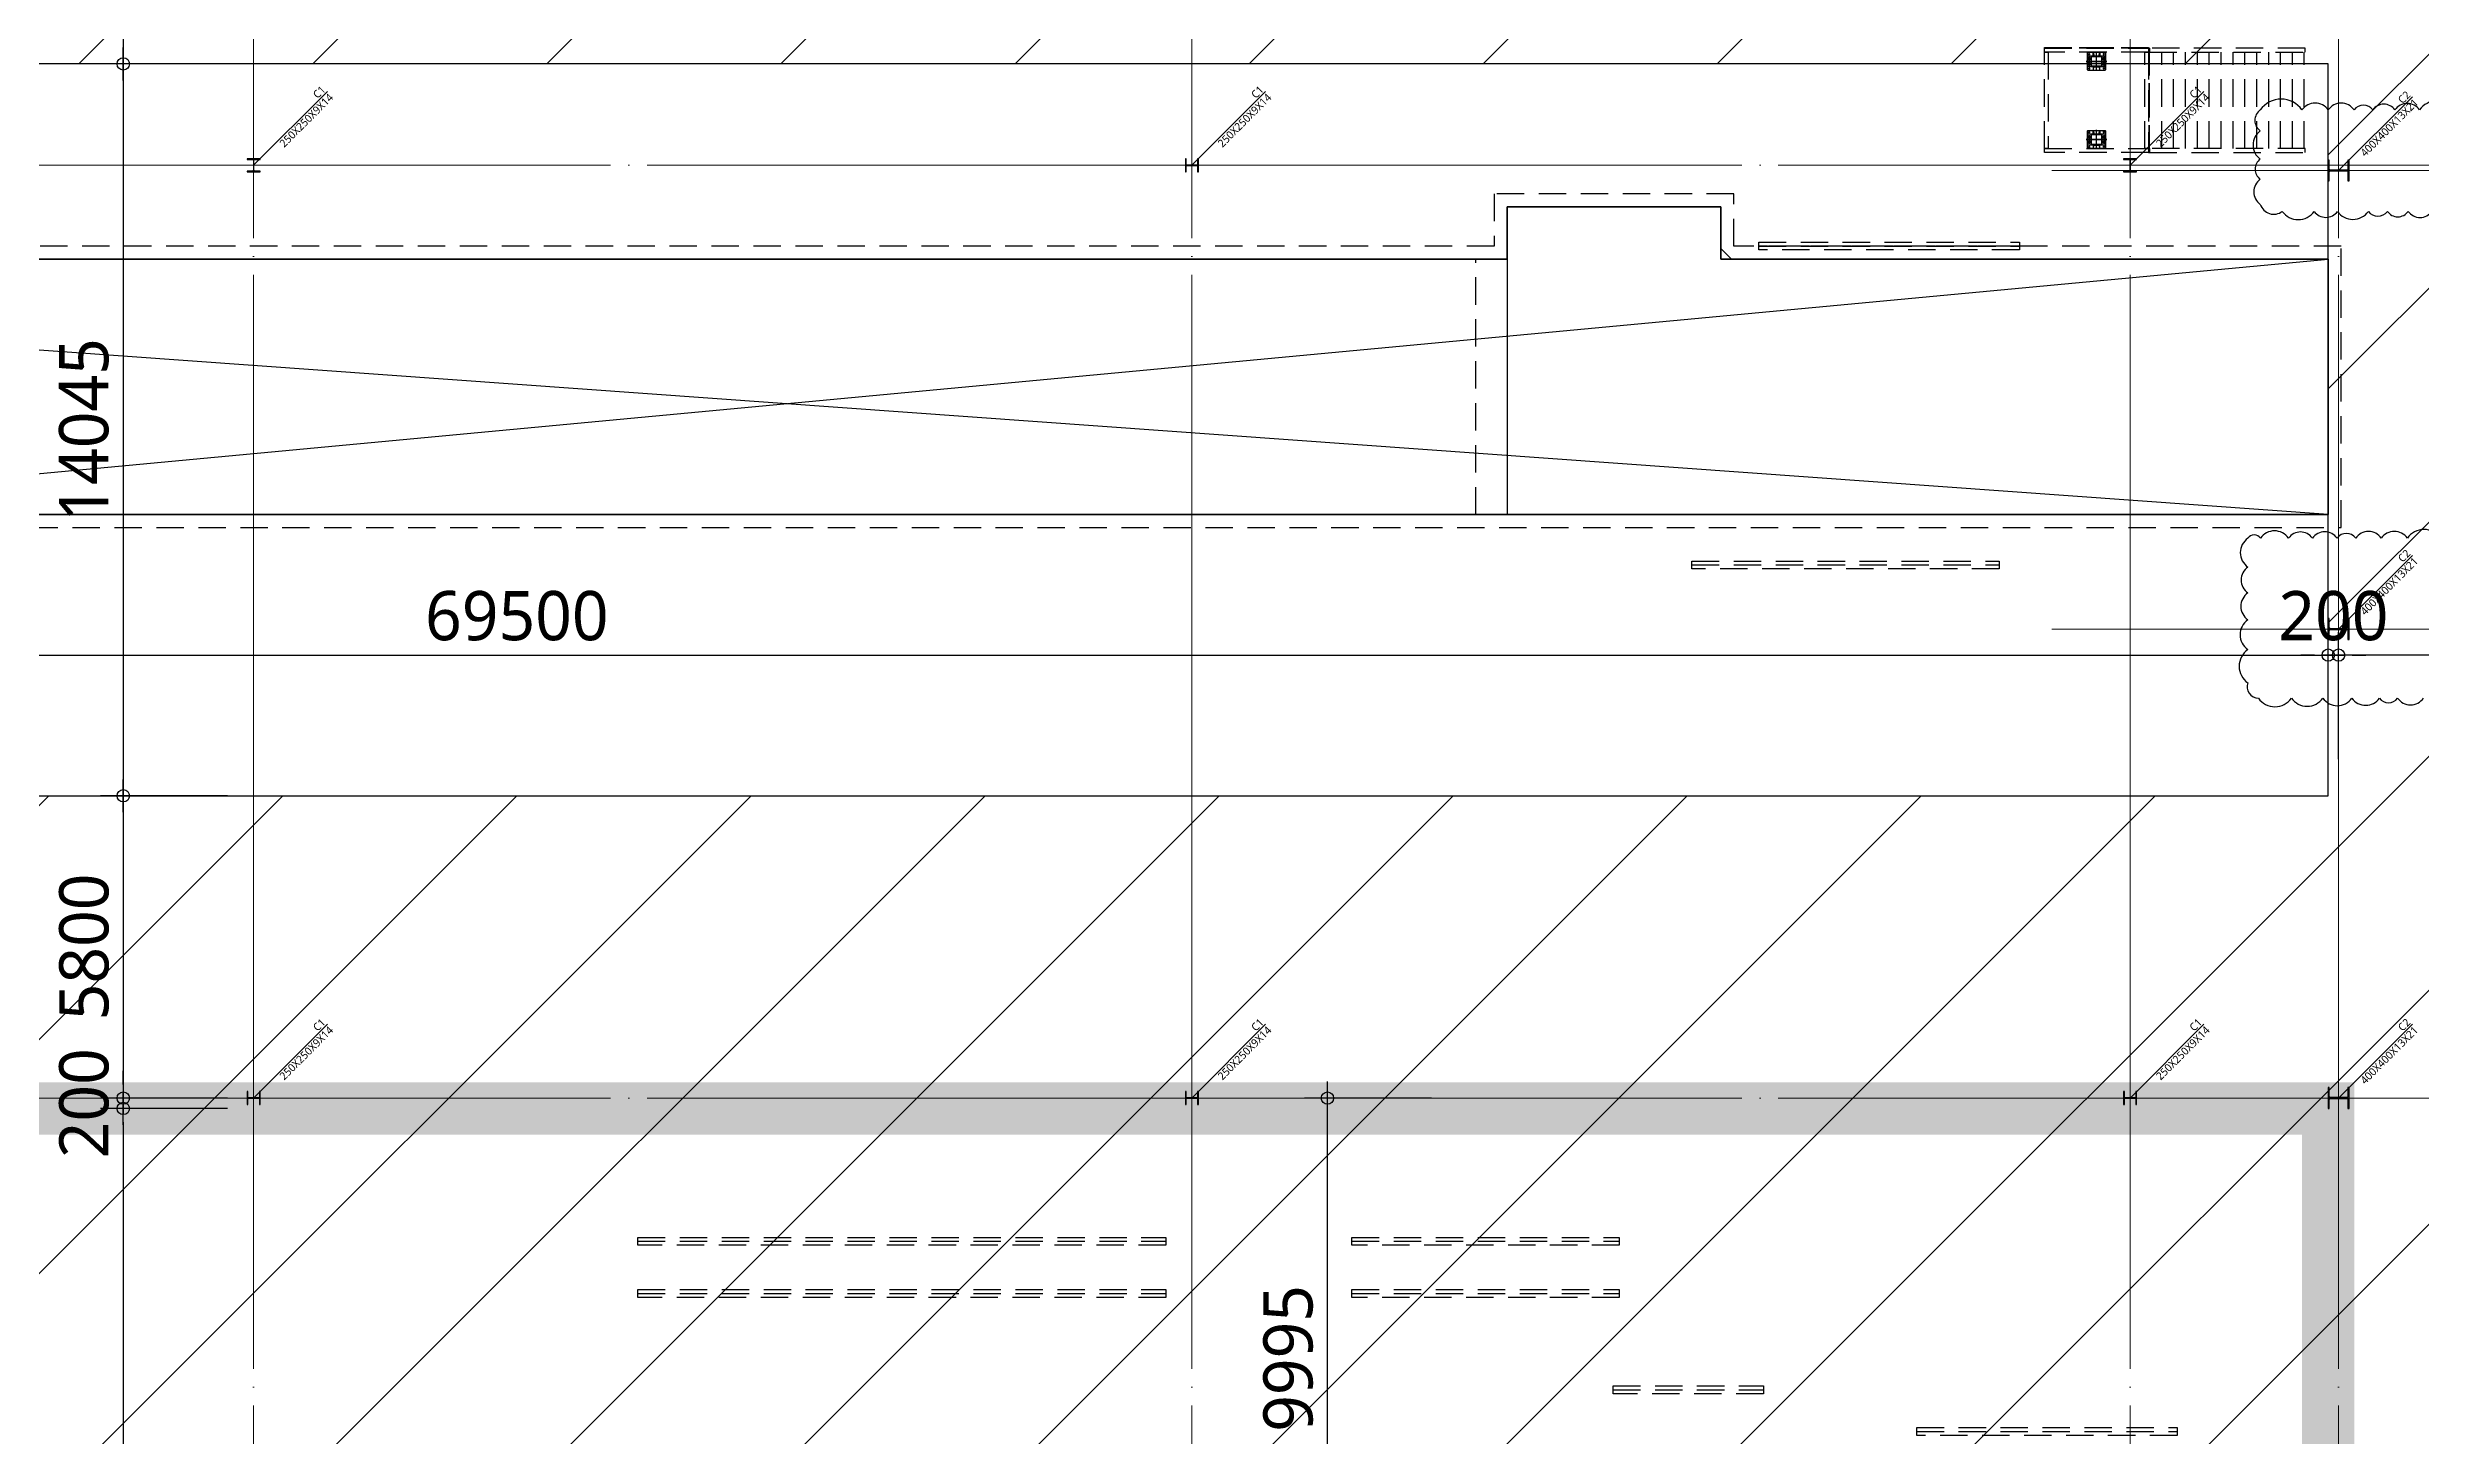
# Model space of a CAD drawing. Header units: millimetres. Extents: x -17369 to 294000, y -718917 to 220315.
# Drawn here: x 91395 to 136921, y 115065 to 141704 of the extents above; entities that cross this region are included whole.
import ezdxf
from ezdxf.enums import TextEntityAlignment as Align

# ---------------------------------------------------------------- set-up
doc = ezdxf.new("R2010")
doc.units = ezdxf.units.MM
doc.header["$LTSCALE"] = 350
for name, pattern in [('CEN', [62, 60, -1, 0, -1]), ('H1', [1, 0.5, -0.5]), ('H12', [3, 2, -1]), ('HID', [2.3, 1.5, -0.8]), ('X-200-S-COL$0$CEN', [62, 60, -1, 0, -1]), ('X-200-S-COL$0$HID', [2.3, 1.5, -0.8])]:
    doc.linetypes.add(name, pattern=pattern)
for name, color, linetype in [('0-THK300 RC SFRC SLAB영역', 2, 'H12'), ('0-하중영역-AGV', 1, 'H1'), ('0_SFRC-SLAB', 3, 'Continuous'), ('8', 8, 'Continuous'), ('Bolt', 142, 'Continuous'), ('CenA', 13, 'CEN'), ('Dims', 1, 'Continuous'), ('H-Col', 2, 'Continuous'), ('Plate', 7, 'Continuous'), ('ST', 9, 'Continuous'), ('X-200-S-COL$0$Cen', 1, 'X-200-S-COL$0$CEN'), ('X-200-S-COL$0$CenA', 13, 'X-200-S-COL$0$CEN'), ('X-200-S-COL$0$H-Col', 3, 'Continuous'), ('X-200-S-COL$0$H-매설빔(150x150)', 2, 'Continuous'), ('X-200-S-COL$0$PIT', 7, 'Continuous')]:
    doc.layers.add(name, color=color, linetype=linetype)
doc.layers.add('X-200-S-COL$0$#REV_231010', color=21, linetype='Continuous', plot=False)
doc.layers.add('X-200-S-COL$0$S-NAME', color=144, linetype='Continuous', plot=False)
doc.styles.add('X-200-S-COL$0$맑은고딕', font='malgun.ttf')
doc.styles.add('맑은고딕', font='malgun.ttf')

# ---------------------------------------------------------------- blocks, each defined once
blk = doc.blocks.new('X-200-S-COL$0$1F GRID_231010')
at = {"layer": 'X-200-S-COL$0$Cen', "lineweight": 0}
for p, q in [((35900, 23300), (35900, -123050)), ((53900, 23300), (53900, -123050)), ((71900, 23300), (71900, -123050)), ((75900, 23300), (75900, -123050)), ((172950, -18000), (-22950, -18000)), ((172950, -35900), (-22950, -35900))]:
    blk.add_line(p, q, dxfattribs=at)
at = {"layer": 'X-200-S-COL$0$CenA', "lineweight": 0}
for p, q in [((172950, -18100), (70400, -18100)), ((70400, -26900), (113400, -26900))]:
    blk.add_line(p, q, dxfattribs=at)
blk = doc.blocks.new('X-200-S-COL$0$H-400x400x13x21')
at = {"color": 0}
blk.add_lwpolyline([(200, -200), (200, -179), (28.5, -179, -0.4142136), (6.5, -157), (6.5, 157, -0.4142136), (28.5, 179), (200, 179), (200, 200), (-200, 200), (-200, 179), (-28.5, 179, -0.4142136), (-6.5, 157), (-6.5, -157, -0.4142136), (-28.5, -179), (-200, -179), (-200, -200)], format="xyb", close=True, dxfattribs=at)
blk = doc.blocks.new('X-200-S-COL$0$H-250x250x9x14')
at = {"color": 0, "linetype": 'ByBlock'}
blk.add_lwpolyline([(20.5, 111), (125, 111), (125, 125), (-125, 125), (-125, 111), (-20.5, 111, -0.4142136), (-4.5, 95), (-4.5, -95, -0.4142136), (-20.5, -111), (-125, -111), (-125, -125), (125, -125), (125, -111), (20.5, -111, -0.4142136), (4.5, -95), (4.5, 95, -0.4142136)], format="xyb", close=True, dxfattribs=at)
blk = doc.blocks.new('X-200-S-COL$0$1F COLUMN_231010')
at = {"layer": 'X-200-S-COL$0$H-Col', "color": 0}
for p in [(95350, 139443), (131350, 139443)]:
    blk.add_blockref('X-200-S-COL$0$H-250x250x9x14', p, dxfattribs=at)
at = {"layer": 'X-200-S-COL$0$H-Col', "color": 0, "rotation": 90}
for name, p in [('X-200-S-COL$0$H-250x250x9x14', (113350, 139443)), ('X-200-S-COL$0$H-400x400x13x21', (135350, 139343)), ('X-200-S-COL$0$H-400x400x13x21', (135350, 130543)), ('X-200-S-COL$0$H-250x250x9x14', (95350, 121543)), ('X-200-S-COL$0$H-250x250x9x14', (113350, 121543)), ('X-200-S-COL$0$H-250x250x9x14', (131350, 121543)), ('X-200-S-COL$0$H-400x400x13x21', (135350, 121543))]:
    blk.add_blockref(name, p, dxfattribs=at)
blk = doc.blocks.new('X-200-S-COL$0$S-NAME')
at = {"layer": 'X-200-S-COL$0$S-NAME', "color": 0}
blk.add_line((0, 0), (2000, 0), dxfattribs=at)
at = {"layer": 'X-200-S-COL$0$S-NAME', "color": 0, "style": 'X-200-S-COL$0$맑은고딕'}
for p in [(2000, 105), (2000, -105)]:
    blk.add_attdef('.', text='', height=150, rotation=359.9949, dxfattribs=at).set_placement(p, align=Align.MIDDLE_RIGHT)
blk = doc.blocks.new('X-200-S-COL$0$PIT-1F')
at = {"layer": 'X-200-S-COL$0$PIT', "color": 8, "linetype": 'X-200-S-COL$0$HID'}
blk.add_line((41450, -6700), (41450, -1800), dxfattribs=at)
at = {"layer": 'X-200-S-COL$0$PIT', "color": 4}
blk.add_line((42050, -1800), (42050, -6700), dxfattribs=at)
at = {"layer": 'X-200-S-COL$0$PIT', "color": 6, "linetype": 'X-200-S-COL$0$HID'}
blk.add_lwpolyline([(-1400, 650), (-11100, 650), (-11100, -47200), (-1450, -47200), (-1450, -12100), (10500, -12100), (10500, -6950), (58050, -6950), (58050, -1550), (46400, -1550), (46400, -550), (41800, -550), (41800, -1550), (10500, -1550), (10500, -1200), (-1400, -1200)], close=True, dxfattribs=at)
at = {"layer": 'X-200-S-COL$0$PIT', "linetype": 'ByBlock'}
blk.add_lwpolyline([(-10500, 50), (-2000, 50), (-2000, -1800), (42050, -1800), (42050, -800), (46150, -800), (46150, -1800), (57800, -1800), (57800, -6700), (9900, -6700), (9900, -11500), (-2050, -11500), (-2050, -46600), (-10500, -46600)], close=True, dxfattribs=at)
blk = doc.blocks.new('X-200-S-COL$0$ZONE#1 BEAM')
at = {"layer": 'X-200-S-COL$0$H-매설빔(150x150)', "color": 0, "linetype": 'ByBlock', "lineweight": -2}
for p, q in [((46875, -1550), (51875, -1550)), ((51875, -1550), (46875, -1550)), ((45590, -7670), (51490, -7670)), ((25370, -20650), (35500, -20650)), ((39070, -20650), (44200, -20650)), ((25370, -21650), (35500, -21650)), ((39070, -21650), (44200, -21650)), ((44080, -23500), (46965, -23500)), ((49905, -24300), (54905, -24300))]:
    blk.add_line(p, q, dxfattribs=at)
for points in [[(51875, -1475), (51875, -1625), (46875, -1625), (46875, -1475)], [(51490, -7595), (51490, -7745), (45590, -7745), (45590, -7595)], [(35500, -20575), (35500, -20725), (25370, -20725), (25370, -20575)], [(44200, -20575), (44200, -20725), (39070, -20725), (39070, -20575)], [(35500, -21575), (35500, -21725), (25370, -21725), (25370, -21575)], [(44200, -21575), (44200, -21725), (39070, -21725), (39070, -21575)], [(46965, -23425), (46965, -23575), (44080, -23575), (44080, -23425)], [(54905, -24225), (54905, -24375), (49905, -24375), (49905, -24225)]]:
    blk.add_lwpolyline(points, close=True, dxfattribs=at)
blk = doc.blocks.new('DIMDOT')
at = {"color": 0, "linetype": 'ByBlock'}
blk.add_line((-1.2, 0), (1.2, 0), dxfattribs=at)
at = {"color": 3}
blk.add_circle((0, 0), 0.45, dxfattribs=at)
blk = doc.blocks.new('VIP-COL-PLN-THIN')
at = {"layer": 'Bolt', "color": 251}
for p, q in [((-173, 50), (-107, 50)), ((-161, 140), (-119, 140)), ((-140, 119), (-140, 161)), ((-140, 86), (-140, 14)), ((107, 50), (173, 50)), ((161, 140), (119, 140)), ((140, 119), (140, 161)), ((140, 86), (140, 14)), ((-173, -50), (-107, -50)), ((-161, -140), (-119, -140)), ((-140, -14), (-140, -86)), ((-140, -119), (-140, -161)), ((107, -50), (173, -50)), ((119, -50), (161, -50)), ((161, -140), (119, -140)), ((140, -14), (140, -86)), ((140, -119), (140, -161))]:
    blk.add_line(p, q, dxfattribs=at)
at = {"layer": 'Bolt'}
for p, q in [((-161, 50), (-119, 50)), ((-140, 71), (-140, 29)), ((119, 50), (161, 50)), ((140, 71), (140, 29)), ((-161, -50), (-119, -50)), ((-140, -29), (-140, -71)), ((140, -29), (140, -71))]:
    blk.add_line(p, q, dxfattribs=at)
at = {"layer": 'Bolt', "color": 250}
for points in [[(-122, 40), (-122, 60), (-140, 71), (-158, 60), (-158, 40), (-140, 29), (-122, 40)], [(158, 40), (158, 60), (140, 71), (122, 60), (122, 40), (140, 29), (158, 40)], [(-122, -60), (-122, -40), (-140, -29), (-158, -40), (-158, -60), (-140, -71), (-122, -60)], [(158, -60), (158, -40), (140, -29), (122, -40), (122, -60), (140, -71), (158, -60)]]:
    blk.add_lwpolyline(points, dxfattribs=at)
for centre, radius in [((-140, 50), 18), ((-140, 50), 13), ((-140, 50), 12), ((-140, 50), 10.4), ((-140, 140), 9), ((140, 50), 18), ((140, 50), 13), ((140, 50), 12), ((140, 50), 10.4), ((140, 140), 9), ((-140, -50), 18), ((-140, -50), 13), ((-140, -50), 12), ((-140, -50), 10.4), ((-140, -140), 9), ((140, -50), 18), ((140, -50), 13), ((140, -50), 12), ((140, -50), 10.4), ((140, -140), 9)]:
    blk.add_circle(centre, radius, dxfattribs=at)
at = {"layer": 'CenA', "color": 250}
for p, q in [((-200, 0), (200, 0)), ((200, 0), (-200, 0)), ((0, -185), (0, 185)), ((0, -125), (0, 125))]:
    blk.add_line(p, q, dxfattribs=at)
at = {"layer": 'H-Col', "color": 6}
blk.add_lwpolyline([(88, 100, -0.414214), (100, 88), (100, -88, -0.414214), (88, -100), (-88, -100, -0.414214), (-100, -88), (-100, 88, -0.414214), (-88, 100)], format="xyb", close=True, dxfattribs=at)
at = {"layer": 'H-Col', "color": 8}
blk.add_lwpolyline([(88, 94, -0.414214), (94, 88), (94, -88, -0.414214), (88, -94), (-88, -94, -0.414214), (-94, -88), (-94, 88, -0.414214), (-88, 94)], format="xyb", close=True, dxfattribs=at)
at = {"layer": 'H-Col', "color": 250}
for points in [[(62, 166), (62, 101), (-63, 101), (-63, 166), (-61, 166, -0.388879), (-57, 162), (-53, 114, 0.388879), (-45, 107), (45, 107, 0.388879), (53, 114), (57, 162, -0.388879), (61, 166)], [(62, -166), (62, -101), (-63, -101), (-63, -166), (-61, -166, 0.388879), (-57, -162), (-53, -114, -0.388879), (-45, -107), (45, -107, -0.388879), (53, -114), (57, -162, 0.388879), (61, -166)]]:
    blk.add_lwpolyline(points, format="xyb", close=True, dxfattribs=at)
at = {"layer": 'Plate', "color": 250}
for points in [[(-165, 175), (165, 175), (175, 165), (175, -165), (165, -175), (-165, -175), (-175, -165), (-175, 165)], [(165, 100), (-165, 100), (-175, 90), (-175, -90), (-165, -100), (165, -100), (175, -90), (175, 90)]]:
    blk.add_lwpolyline(points, close=True, dxfattribs=at)

msp = doc.modelspace()

# ---------------------------------------------------------------- hatches: boundary and pattern name
at = {"layer": '0-THK300 RC SFRC SLAB영역', "linetype": 'ByBlock'}
h = msp.add_hatch(dxfattribs=at)
h.set_pattern_fill('ANSI31', color=256, scale=1000)
h.paths.add_polyline_path([(59750, 157722.6), (111150, 157722.6), (111150, 147517.6), (112250, 147517.6), (112250, 147717.6), (117200, 147717.6), (117200, 147517.6), (118300, 147517.6), (118300, 151902.6), (115490, 151902.6), (115490, 153297.6), (118300, 153297.6), (118300, 157722.6), (121120, 157722.6), (121120, 169172.6), (135680, 169172.6), (135680, 157442.6), (207430, 157442.6), (207430, 139342.6), (222230, 139342.6), (222230, 128092.6), (207430, 128092.6), (207430, 123542.6), (141350, 123542.6), (141350, 107852.6), (141435, 107852.6), (141435, 104082.6), (140835, 104082.6), (140835, 95552.6), (141045.3, 95552.6), (141348.7, 95249.2), (141348.5, 85542.6), (66850, 85542.6), (66850, 92842.6), (75300, 92842.6), (75300, 95742.6), (76900, 95742.6), (76900, 108742.6), (75300, 108742.6), (75300, 111342.6), (76900, 111342.6), (76900, 127342.6), (81680, 127342.6), (135150, 127342.6), (135150, 132742.6), (135150, 137642.6), (135150, 141387.6), (65650, 141387.6), (65650, 139142.6), (59750, 139142.6)])
h.paths.add_polyline_path([(118650, 92347.6), (118650, 111547.6), (126800, 111547.6), (126800, 110947.6), (132650, 110947.6), (132650, 105447.6), (130950, 105447.6), (130950, 97247.6), (132650, 97247.6), (132650, 92947.6), (126800, 92947.6), (126800, 92347.6)], flags=16)
h.paths.add_polyline_path([(101600, 156537.6), (101600, 147837.6), (107300, 147837.6), (107300, 156537.6)], flags=16)

# ---------------------------------------------------------------- linework, layer by layer
for points in [[(135150, 141387.6), (65650, 141387.6)], [(135150, 127342.6), (135150, 141387.6)], [(119400, 138642.6), (119400, 137642.6)], [(123500, 138642.6), (119400, 138642.6)], [(123500, 137642.6), (123500, 138642.6)], [(119400, 137642.6), (75350, 137642.6)], [(123704, 137642.6), (123500, 137846.7)], [(135150, 137642.6), (123500, 137642.6)], [(135150, 132742.6), (135150, 137642.6)], [(87250, 132742.6), (135150, 132742.6)], [(65650, 127342.6), (135150, 127342.6)]]:
    msp.add_lwpolyline(points, dxfattribs=at)
at = {"layer": '0-THK300 RC SFRC SLAB영역'}
msp.add_lwpolyline([(81680, 127342.6), (135150, 127342.6), (135150, 132742.6), (135150, 137642.6), (135150, 141387.6), (65650, 141387.6)], dxfattribs=at)
at = {"layer": '0-하중영역-AGV', "linetype": 'ByBlock', "const_width": 1000}
msp.add_lwpolyline([(189430, 112542.6), (135150, 112542.6), (135150, 121342.6), (65650, 121342.6), (65650, 103847.6), (135150, 103847.6), (135150, 97847.6), (65650, 97847.6), (65650, 85542.6), (77350, 85542.6), (77350, 76542.6)], dxfattribs=at)
at = {"layer": '0_SFRC-SLAB'}
for p, q in [((119400, 137642.6), (119400, 138642.6)), ((119400, 138642.6), (123500, 138642.6)), ((123500, 138642.6), (123500, 137642.6)), ((75350, 137642.6), (119400, 137642.6)), ((123500, 137642.6), (135150, 137642.6)), ((135150, 137642.6), (135150, 132742.6)), ((135150, 132742.6), (87250, 132742.6))]:
    msp.add_line(p, q, dxfattribs=at)
at = {"layer": '8'}
for p, q in [((66850, 131242.6), (135150, 137642.6)), ((135150, 132742.6), (66850, 137642.6))]:
    msp.add_line(p, q, dxfattribs=at)
at = {"layer": 'Dims', "color": 1, "transparency": 16777216}
for p, q in [((92850, 147125.1), (92850, 141650.1)), ((94850, 141387.6), (92412.5, 141387.6)), ((94850, 141387.6), (92412.5, 141387.6)), ((92850, 141125.1), (92850, 127605.1)), ((135150, 128042.6), (135150, 130480.1)), ((135150, 128042.6), (135150, 130480.1)), ((135350, 128042.6), (135350, 130480.1)), ((135350, 128042.6), (135350, 130480.1)), ((65912.5, 130042.6), (134887.5, 130042.6)), ((134887.5, 130042.6), (134625, 130042.6)), ((135150, 130042.6), (135350, 130042.6)), ((135612.5, 130042.6), (135875, 130042.6)), ((141087.5, 130042.6), (135612.5, 130042.6)), ((94850, 127342.6), (92412.5, 127342.6)), ((94850, 127342.6), (92412.5, 127342.6)), ((92850, 127080.1), (92850, 121805.1)), ((92850, 121805.1), (92850, 122067.6)), ((94850, 121542.6), (92412.5, 121542.6)), ((94850, 121542.6), (92412.5, 121542.6)), ((94850, 121342.6), (92412.5, 121342.6)), ((94850, 121342.6), (92412.5, 121342.6)), ((92850, 121542.6), (92850, 121342.6)), ((117950, 121542.6), (115512.5, 121542.6)), ((115950, 111810.1), (115950, 121280.1)), ((92850, 121080.1), (92850, 120817.6)), ((92850, 121080.1), (92850, 104110.1))]:
    msp.add_line(p, q, dxfattribs=at)
at = {"layer": 'ST', "linetype": 'HID'}
for p, q in [((131956, 139762.6), (131956, 141612.6)), ((132184, 139762.6), (132184, 141612.6)), ((132412, 139762.6), (132412, 141612.6)), ((132640, 139762.6), (132640, 141612.6)), ((132868, 139762.6), (132868, 141612.6)), ((133096, 139762.6), (133096, 141612.6)), ((133324, 139762.6), (133324, 141612.6)), ((133552, 139762.6), (133552, 141612.6)), ((133780, 139762.6), (133780, 141612.6)), ((134008, 139762.6), (134008, 141612.6)), ((134236, 139762.6), (134236, 141612.6)), ((134464, 139762.6), (134464, 141612.6)), ((134692, 139762.6), (134692, 141612.6))]:
    msp.add_line(p, q, dxfattribs=at)
at = {"layer": 'ST', "color": 8, "linetype": 'HID'}
for points in [[(129705, 141696.6), (129705, 141705.6), (131705, 141705.6), (131705, 141696.6)], [(129705, 141687.6), (129705, 141696.6), (131705, 141696.6), (131705, 141687.6)], [(131705, 139687.6), (131714, 139687.6), (131714, 141687.6), (131705, 141687.6)], [(131714, 139687.6), (131723, 139687.6), (131723, 141687.6), (131714, 141687.6)]]:
    msp.add_lwpolyline(points, close=True, dxfattribs=at)
at = {"layer": 'ST', "linetype": 'HID'}
for points in [[(131705, 141612.6), (129705, 141612.6), (129705, 141687.6), (131705, 141687.6)], [(129705, 139762.6), (129705, 141612.6), (129780, 141612.6), (129780, 139762.6)], [(131630, 139762.6), (131630, 141612.6), (131705, 141612.6), (131705, 139762.6)], [(131723, 141612.6), (134710, 141612.6), (134710, 141687.6), (131723, 141687.6)], [(131705, 139687.6), (129705, 139687.6), (129705, 139762.6), (131705, 139762.6)], [(131723, 139687.6), (134710, 139687.6), (134710, 139762.6), (131723, 139762.6)]]:
    msp.add_lwpolyline(points, close=True, dxfattribs=at)
at = {"layer": 'X-200-S-COL$0$#REV_231010'}
for points in [[(137562.5, 140505.1, 0.5205671), (136902.1, 140505.1, 0.5205671), (136429.4, 140505.1, 0.5205671), (136005.4, 140505.1, 0.5205671), (135646.7, 140505.1, 0.5205671), (135150.9, 140505.1, 0.5205671), (134647, 140505.1, 0.5205671), (133847.8, 140505.1, 0.5205671), (133847.8, 140101.3, 0.5205671), (133847.8, 139562.3, 0.5205671), (133847.8, 139173.7, 0.5205671), (133847.8, 138692.2, 0.5205671), (134269.4, 138558.8, 0.5205671), (134880.7, 138558.8, 0.5205671), (135327.1, 138558.8, 0.5205671), (135920.9, 138558.8, 0.5205671), (136285.3, 138558.8, 0.5205671), (136686, 138558.8, 0.5205671), (137139.9, 138558.8, 0.5205671)], [(137310, 132286.7, 0.5205671), (136668.4, 132286.7, 0.5205671), (136168.2, 132286.7, 0.5205671), (135677.6, 132286.7, 0.5205671), (135321.4, 132286.7, 0.5205671), (134845.6, 132286.7, 0.5205671), (134390.4, 132286.7, 0.5205671), (133851, 132286.7, 0.5205671), (133608.4, 132286.7, 0.5205671), (133608.4, 131731.2, 0.5205671), (133608.4, 131235.5, 0.5205671), (133608.4, 130719.1, 0.5205671), (133608.4, 130148.7, 0.5205671), (133608.4, 129508.5, 0.5205671), (133811.3, 129217.2, 0.5205671), (134444.8, 129217.2, 0.5205671), (135048, 129217.2, 0.5205671), (135605, 129217.2, 0.5205671), (136134.1, 129217.2, 0.5205671), (136479.6, 129217.2, 0.5205671), (136979.1, 129217.2, 0.5205671)]]:
    msp.add_lwpolyline(points, format="xyb", dxfattribs=at)

# ---------------------------------------------------------------- block references
msp.add_blockref('X-200-S-COL$0$PIT-1F', (77350, 139442.6))
at = {"layer": 'Dims', "color": 1, "transparency": 16777216, "xscale": 262.5, "yscale": 262.5, "zscale": 262.5}
for p, rotation in [((92850, 141387.6), 90), ((92850, 141387.6), 270), ((135350, 130042.6), 180), ((135350, 130042.6), 180), ((92850, 127342.6), 90), ((92850, 127342.6), 270), ((92850, 121542.6), 270), ((92850, 121542.6), 270), ((92850, 121342.6), 90), ((92850, 121342.6), 90), ((115950, 121542.6), 90)]:
    msp.add_blockref('DIMDOT', p, dxfattribs=dict(at, rotation=rotation))
msp.add_blockref('DIMDOT', (135150, 130042.6), dxfattribs=at)
msp.add_blockref('DIMDOT', (135150, 130042.6), dxfattribs=at)
at = {"layer": 'H-Col'}
for p in [(130705, 141437.6), (130705, 139937.6)]:
    msp.add_blockref('VIP-COL-PLN-THIN', p, dxfattribs=at)
at = {"layer": 'X-200-S-COL$0$Cen', "lineweight": 0}
msp.add_blockref('X-200-S-COL$0$1F GRID_231010', (59450, 157442.6), dxfattribs=at)
at = {"layer": 'X-200-S-COL$0$H-Col'}
msp.add_blockref('X-200-S-COL$0$1F COLUMN_231010', (0, 0), dxfattribs=at)
at = {"layer": 'X-200-S-COL$0$H-매설빔(150x150)', "color": 1, "linetype": 'X-200-S-COL$0$HID'}
msp.add_blockref('X-200-S-COL$0$ZONE#1 BEAM', (77350, 139442.6), dxfattribs=at)
at = {"layer": 'X-200-S-COL$0$S-NAME', "color": 241}
ref = msp.add_blockref('X-200-S-COL$0$S-NAME', (95350, 139442.6), dxfattribs=dict(at, rotation=45.00000000000001))
ref.add_attrib('.', '250X250X9X14', dxfattribs={"color": 0, "height": 150, "rotation": 44.99494, "style": 'X-200-S-COL$0$맑은고딕'}).set_placement((96838.2, 140782.6), align=Align.MIDDLE_RIGHT)
ref.add_attrib('.', 'C1', dxfattribs={"color": 0, "height": 150, "rotation": 44.99494, "style": 'X-200-S-COL$0$맑은고딕'}).set_placement((96689.9, 140931), align=Align.MIDDLE_RIGHT)
ref = msp.add_blockref('X-200-S-COL$0$S-NAME', (113350, 139442.6), dxfattribs=dict(at, rotation=45.00000000000001))
ref.add_attrib('.', '250X250X9X14', dxfattribs={"color": 0, "height": 150, "rotation": 44.99494, "style": 'X-200-S-COL$0$맑은고딕'}).set_placement((114838.2, 140782.6), align=Align.MIDDLE_RIGHT)
ref.add_attrib('.', 'C1', dxfattribs={"color": 0, "height": 150, "rotation": 44.99494, "style": 'X-200-S-COL$0$맑은고딕'}).set_placement((114689.9, 140931), align=Align.MIDDLE_RIGHT)
ref = msp.add_blockref('X-200-S-COL$0$S-NAME', (131350, 139442.6), dxfattribs=dict(at, rotation=45.00000000000001))
ref.add_attrib('.', '250X250X9X14', dxfattribs={"color": 0, "height": 150, "rotation": 44.99494, "style": 'X-200-S-COL$0$맑은고딕'}).set_placement((132838.2, 140782.6), align=Align.MIDDLE_RIGHT)
ref.add_attrib('.', 'C1', dxfattribs={"color": 0, "height": 150, "rotation": 44.99494, "style": 'X-200-S-COL$0$맑은고딕'}).set_placement((132689.9, 140931), align=Align.MIDDLE_RIGHT)
ref = msp.add_blockref('X-200-S-COL$0$S-NAME', (135350, 139342.6), dxfattribs=dict(at, rotation=45.00000000000001))
ref.add_attrib('.', '400X400X13X21', dxfattribs={"color": 0, "height": 150, "rotation": 44.99494, "style": 'X-200-S-COL$0$맑은고딕'}).set_placement((136838.2, 140682.6), align=Align.MIDDLE_RIGHT)
ref.add_attrib('.', 'C2', dxfattribs={"color": 0, "height": 150, "rotation": 44.99494, "style": 'X-200-S-COL$0$맑은고딕'}).set_placement((136689.9, 140831), align=Align.MIDDLE_RIGHT)
ref = msp.add_blockref('X-200-S-COL$0$S-NAME', (135350, 130542.6), dxfattribs=dict(at, rotation=45.00000000000001))
ref.add_attrib('.', '400X400X13X21', dxfattribs={"color": 0, "height": 150, "rotation": 44.99494, "style": 'X-200-S-COL$0$맑은고딕'}).set_placement((136838.2, 131882.6), align=Align.MIDDLE_RIGHT)
ref.add_attrib('.', 'C2', dxfattribs={"color": 0, "height": 150, "rotation": 44.99494, "style": 'X-200-S-COL$0$맑은고딕'}).set_placement((136689.9, 132031), align=Align.MIDDLE_RIGHT)
ref = msp.add_blockref('X-200-S-COL$0$S-NAME', (95350, 121542.6), dxfattribs=dict(at, rotation=45.00000000000001))
ref.add_attrib('.', '250X250X9X14', dxfattribs={"color": 0, "height": 150, "rotation": 44.99494, "style": 'X-200-S-COL$0$맑은고딕'}).set_placement((96838.2, 122882.6), align=Align.MIDDLE_RIGHT)
ref.add_attrib('.', 'C1', dxfattribs={"color": 0, "height": 150, "rotation": 44.99494, "style": 'X-200-S-COL$0$맑은고딕'}).set_placement((96689.9, 123031), align=Align.MIDDLE_RIGHT)
ref = msp.add_blockref('X-200-S-COL$0$S-NAME', (113350, 121542.6), dxfattribs=dict(at, rotation=45.00000000000001))
ref.add_attrib('.', '250X250X9X14', dxfattribs={"color": 0, "height": 150, "rotation": 44.99494, "style": 'X-200-S-COL$0$맑은고딕'}).set_placement((114838.2, 122882.6), align=Align.MIDDLE_RIGHT)
ref.add_attrib('.', 'C1', dxfattribs={"color": 0, "height": 150, "rotation": 44.99494, "style": 'X-200-S-COL$0$맑은고딕'}).set_placement((114689.9, 123031), align=Align.MIDDLE_RIGHT)
ref = msp.add_blockref('X-200-S-COL$0$S-NAME', (131350, 121542.6), dxfattribs=dict(at, rotation=45.00000000000001))
ref.add_attrib('.', '250X250X9X14', dxfattribs={"color": 0, "height": 150, "rotation": 44.99494, "style": 'X-200-S-COL$0$맑은고딕'}).set_placement((132838.2, 122882.6), align=Align.MIDDLE_RIGHT)
ref.add_attrib('.', 'C1', dxfattribs={"color": 0, "height": 150, "rotation": 44.99494, "style": 'X-200-S-COL$0$맑은고딕'}).set_placement((132689.9, 123031), align=Align.MIDDLE_RIGHT)
ref = msp.add_blockref('X-200-S-COL$0$S-NAME', (135350, 121542.6), dxfattribs=dict(at, rotation=45.00000000000001))
ref.add_attrib('.', '400X400X13X21', dxfattribs={"color": 0, "height": 150, "rotation": 44.99494, "style": 'X-200-S-COL$0$맑은고딕'}).set_placement((136838.2, 122882.6), align=Align.MIDDLE_RIGHT)
ref.add_attrib('.', 'C2', dxfattribs={"color": 0, "height": 150, "rotation": 44.99494, "style": 'X-200-S-COL$0$맑은고딕'}).set_placement((136689.9, 123031), align=Align.MIDDLE_RIGHT)

# ---------------------------------------------------------------- texts
at = {"layer": 'Dims', "color": 3, "transparency": 16777216, "char_height": 945, "attachment_point": 5, "rotation": 90, "style": '맑은고딕'}
for s, insert in [('\\A1;14045', (92096.7, 134365.1)), ('\\A1;5800', (92099.3, 124442.6)), ('\\A1;200', (92099.3, 121442.6)), ('\\A1;9995', (115199.3, 116545.1))]:
    msp.add_mtext(s, dxfattribs=dict(at, insert=insert))
at = {"layer": 'Dims', "color": 3, "transparency": 16777216, "char_height": 945, "attachment_point": 5, "style": '맑은고딕'}
for s, insert in [('\\A1;69500', (100400, 130793.3)), ('\\A1;200', (135250, 130793.3))]:
    msp.add_mtext(s, dxfattribs=dict(at, insert=insert))

doc.saveas('drawing.dxf')
